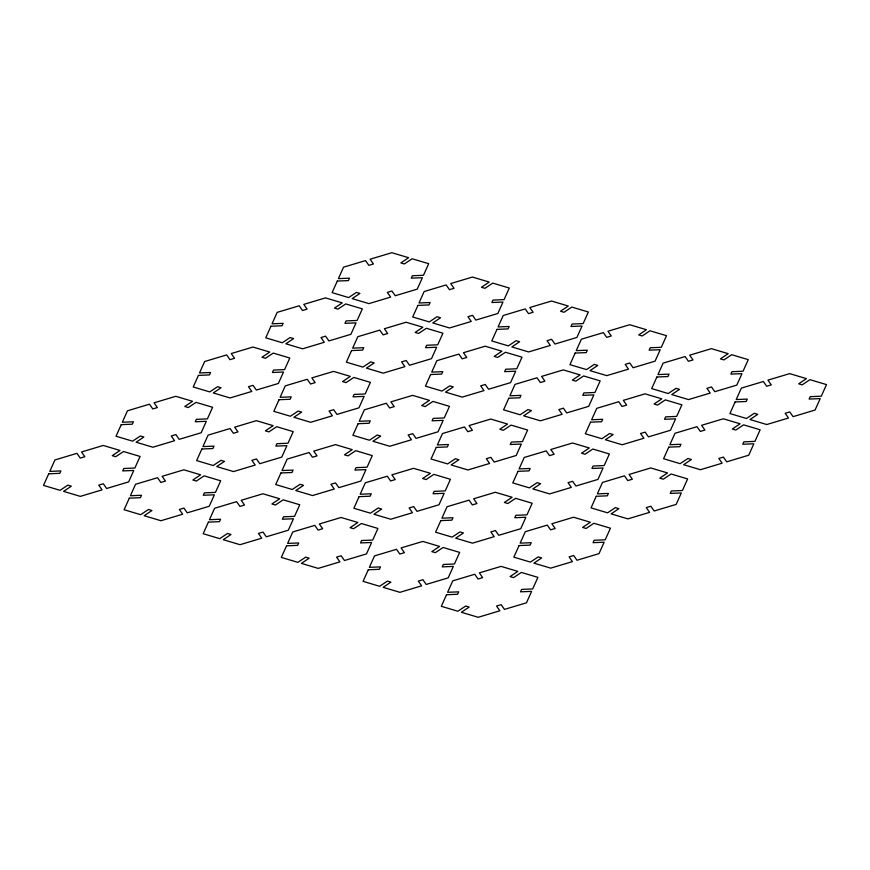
<?xml version="1.0" encoding="UTF-8"?>
<svg xmlns="http://www.w3.org/2000/svg" width="870" height="870" viewBox="0 0 870 870"><rect width="100%" height="100%" fill="white"/><g stroke="black" fill="none" stroke-linecap="round" stroke-linejoin="round"><path stroke-width="1.3" d="M48.709 473.802L43.5 485.395L60.063 490.332L67.838 485.134L71.34 486.178L63.564 491.376L80.344 496.378L102.051 489.864L98.745 485.123L103.334 483.753L106.64 488.494L128.64 481.904L133.784 470.452L122.703 470.909L123.79 468.495L134.872 468.038L140.081 456.445L123.518 451.508L115.743 456.706L112.241 455.662L120.027 450.464L103.236 445.462L81.53 451.976L84.836 456.717L80.247 458.088L76.941 453.346L54.941 459.947L49.797 471.388L60.889 470.931L59.802 473.345L48.709 473.802M121.245 424.647L116.036 436.24L132.599 441.177L140.375 435.979L143.876 437.023L136.101 442.221L152.881 447.224L174.587 440.709L171.281 435.968L175.87 434.598L179.176 439.339L201.177 432.749L206.32 421.308L195.239 421.754L196.326 419.34L207.408 418.883L212.617 407.29L196.054 402.353L188.279 407.551L184.777 406.507L192.553 401.309L175.773 396.307L154.066 402.821L157.372 407.562L152.783 408.933L149.477 404.191L127.477 410.792L122.333 422.233L133.425 421.776L132.338 424.19L121.245 424.647M129.315 498.151L124.105 509.744L140.668 514.681L148.444 509.483L151.945 510.527L144.17 515.725L160.95 520.728L182.656 514.213L179.35 509.472L183.94 508.102L187.246 512.843L209.246 506.253L214.39 494.802L203.297 495.258L204.385 492.844L215.477 492.387L220.686 480.795L204.124 475.857L196.348 481.056L192.846 480.012L200.622 474.813L183.842 469.811L162.135 476.325L165.441 481.066L160.852 482.437L157.546 477.695L135.546 484.285L130.402 495.737L141.484 495.28L140.407 497.694L129.315 498.151M198.425 375.383L193.216 386.976L209.779 391.902L217.554 386.704L221.056 387.748L213.28 392.946L230.061 397.949L251.778 391.446L248.461 386.704L253.05 385.323L256.356 390.064L278.356 383.474L283.5 372.034L272.419 372.49L273.506 370.065L284.588 369.619L289.808 358.016L273.234 353.089L265.459 358.288L261.957 357.244L269.743 352.046L252.952 347.043L231.246 353.546L234.552 358.288L229.963 359.669L226.657 354.927L204.657 361.518L199.513 372.958L210.605 372.501L209.518 374.926L198.425 375.383M201.851 448.996L196.642 460.589L213.204 465.526L220.98 460.328L224.482 461.372L216.706 466.57L233.486 471.573L255.193 465.058L251.887 460.317L256.476 458.947L259.782 463.688L281.782 457.098L286.926 445.647L275.833 446.103L276.921 443.689L288.013 443.232L293.223 431.64L276.66 426.702L268.884 431.901L265.383 430.857L273.158 425.658L256.378 420.656L234.672 427.17L237.978 431.911L233.388 433.282L230.082 428.54L208.082 435.13L202.938 446.582L214.02 446.125L212.933 448.539L201.851 448.996M270.962 326.228L265.752 337.821L282.315 342.758L290.091 337.549L293.592 338.593L285.817 343.791L302.597 348.794L324.303 342.291L320.997 337.549L325.587 336.168L328.893 340.909L350.893 334.319L356.037 322.879L344.955 323.335L346.042 320.91L357.124 320.464L362.333 308.861L345.771 303.935L337.995 309.133L334.493 308.089L342.28 302.89L325.489 297.888L303.782 304.391L307.088 309.133L302.499 310.514L299.193 305.772L277.193 312.363L272.049 323.803L283.142 323.346L282.054 325.772L270.962 326.228M208.387 522.12L203.167 533.712L219.729 538.65L227.516 533.451L231.018 534.495L223.231 539.694L240.022 544.696L261.729 538.182L258.423 533.44L263.012 532.07L266.318 536.812L288.307 530.221L293.451 518.77L282.369 519.227L283.457 516.813L294.538 516.356L299.758 504.763L283.196 499.826L275.42 505.024L271.918 503.98L279.694 498.782L262.914 493.779L241.197 500.293L244.513 505.035L239.924 506.405L236.618 501.664L214.618 508.254L209.474 519.705L220.556 519.249L219.468 521.663L208.387 522.12M279.031 399.721L273.822 411.325L290.384 416.251L298.16 411.053L301.662 412.097L293.886 417.296L310.666 422.298L332.373 415.795L329.067 411.053L333.656 409.672L336.962 414.414L358.962 407.823L364.106 396.383L353.024 396.84L354.112 394.414L365.193 393.958L370.402 382.365L353.84 377.428L346.064 382.637L342.562 381.593L350.338 376.395L333.558 371.392L311.851 377.895L315.157 382.637L310.568 384.018L307.262 379.276L285.262 385.867L280.118 397.307L291.211 396.851L290.123 399.276L279.031 399.721M337.31 281.043L332.101 292.646L348.663 297.573L356.439 292.374L359.941 293.418L352.165 298.617L368.945 303.619L390.652 297.116L387.346 292.374L391.935 290.993L395.241 295.735L417.241 289.144L422.385 277.704L411.303 278.161L412.391 275.736L423.472 275.279L428.682 263.686L412.119 258.76L404.343 263.958L400.842 262.914L408.628 257.716L391.837 252.713L370.131 259.216L373.437 263.958L368.847 265.339L365.541 260.598L343.541 267.188L338.397 278.628L349.49 278.172L348.402 280.597L337.31 281.043M280.923 472.965L275.703 484.557L292.266 489.495L300.052 484.296L303.543 485.34L295.767 490.539L312.558 495.541L334.265 489.027L330.959 484.285L335.537 482.915L338.854 487.657L360.843 481.066L365.987 469.615L354.906 470.072L355.993 467.658L367.075 467.201L372.295 455.608L355.732 450.671L347.946 455.869L344.455 454.825L352.23 449.627L335.439 444.624L313.733 451.138L317.039 455.88L312.46 457.25L309.144 452.509L287.154 459.11L282.01 470.55L293.092 470.094L292.005 472.508L280.923 472.965M351.567 350.566L346.358 362.17L362.921 367.096L370.696 361.898L374.198 362.942L366.422 368.14L383.202 373.143L404.909 366.64L401.603 361.898L406.192 360.517L409.498 365.259L431.498 358.668L436.642 347.228L425.55 347.685L426.637 345.26L437.73 344.803L442.939 333.21L426.376 328.284L418.601 333.482L415.099 332.438L422.874 327.24L406.094 322.237L384.388 328.74L387.694 333.482L383.104 334.863L379.798 330.121L357.798 336.712L352.654 348.152L363.736 347.695L362.659 350.121L351.567 350.566M286.545 545.816L281.325 557.409L297.899 562.346L305.674 557.148L309.176 558.192L301.39 563.39L318.181 568.393L339.887 561.879L336.581 557.137L341.171 555.767L344.476 560.508L366.477 553.918L371.62 542.478L360.528 542.923L361.615 540.509L372.708 540.053L377.917 528.46L361.354 523.522L353.579 528.721L350.077 527.677L357.853 522.478L341.073 517.476L319.355 523.99L322.672 528.732L318.083 530.102L314.777 525.36L292.777 531.962L287.633 543.402L298.714 542.945L297.627 545.36L286.545 545.816M358.103 423.69L352.883 435.294L369.456 440.22L377.232 435.022L380.734 436.066L372.947 441.264L389.738 446.266L411.445 439.763L408.139 435.022L412.728 433.641L416.034 438.382L438.034 431.792L443.178 420.351L432.085 420.808L433.173 418.383L444.265 417.926L449.475 406.333L432.912 401.407L425.136 406.605L421.635 405.561L429.41 400.363L412.63 395.361L390.913 401.864L394.23 406.605L389.64 407.986L386.334 403.245L364.334 409.835L359.19 421.276L370.272 420.819L369.185 423.244L358.103 423.69M417.915 305.392L412.706 316.984L429.269 321.922L437.044 316.724L440.546 317.767L432.771 322.966L449.551 327.968L471.257 321.465L467.951 316.713L472.54 315.342L475.846 320.084L497.847 313.494L502.99 302.053L491.898 302.51L492.985 300.085L504.078 299.628L509.287 288.035L492.724 283.098L484.949 288.307L481.447 287.263L489.223 282.065L472.443 277.062L450.736 283.566L454.042 288.307L449.453 289.688L446.147 284.936L424.147 291.537L419.003 302.978L430.095 302.521L429.008 304.935L417.915 305.392M359.082 496.661L353.862 508.254L370.424 513.191L378.211 507.993L381.712 509.037L373.926 514.235L390.717 519.238L412.423 512.735L409.117 507.982L413.707 506.612L417.013 511.353L439.002 504.763L444.157 493.323L433.064 493.768L434.152 491.354L445.233 490.897L450.453 479.305L433.891 474.367L426.115 479.566L422.613 478.522L430.389 473.323L413.609 468.321L391.892 474.835L395.208 479.577L390.619 480.958L387.313 476.205L365.313 482.806L360.169 494.247L371.251 493.79L370.163 496.204L359.082 496.661M430.639 374.535L425.419 386.139L441.982 391.065L449.768 385.867L453.27 386.911L445.483 392.109L462.274 397.111L483.981 390.608L480.675 385.867L485.264 384.486L488.57 389.227L510.559 382.637L515.703 371.196L504.622 371.653L505.709 369.228L516.791 368.782L522.011 357.178L505.448 352.252L497.673 357.45L494.171 356.406L501.946 351.208L485.166 346.206L463.449 352.709L466.766 357.45L462.177 358.831L458.871 354.09L436.87 360.68L431.727 372.121L442.808 371.664L441.721 374.089L430.639 374.535M368.282 569.763L363.062 581.356L379.624 586.293L387.411 581.095L390.913 582.128L383.126 587.337L399.917 592.329L421.624 585.825L418.318 581.084L422.907 579.703L426.213 584.455L448.202 577.854L453.346 566.413L442.264 566.87L443.352 564.456L454.434 563.999L459.654 552.406L443.091 547.469L435.315 552.667L431.814 551.623L439.589 546.425L422.809 541.423L401.092 547.926L404.409 552.678L399.819 554.049L396.513 549.307L374.513 555.897L369.369 567.338L380.451 566.881L379.363 569.306L368.282 569.763M436.262 447.397L431.052 458.99L447.615 463.928L455.391 458.718L458.892 459.762L451.117 464.961L467.897 469.963L489.603 463.46L486.297 458.718L490.887 457.337L494.193 462.079L516.193 455.488L521.337 444.048L510.244 444.505L511.332 442.08L522.424 441.634L527.633 430.03L511.071 425.104L503.295 430.302L499.793 429.258L507.569 424.06L490.789 419.057L469.082 425.56L472.388 430.302L467.799 431.683L464.493 426.942L442.493 433.532L437.349 444.972L448.431 444.516L447.343 446.941L436.262 447.397M496.987 329.36L491.767 340.964L508.33 345.89L516.117 340.692L519.618 341.736L511.832 346.934L528.623 351.937L550.329 345.433L547.023 340.681L551.613 339.311L554.919 344.052L576.908 337.462L582.063 326.022L570.97 326.478L572.058 324.053L583.139 323.596L588.359 312.004L571.797 307.066L564.021 312.276L560.519 311.232L568.295 306.033L551.515 301.031L529.797 307.534L533.114 312.276L528.525 313.657L525.219 308.904L503.219 315.505L498.075 326.946L509.157 326.489L508.069 328.903L496.987 329.36M440.818 520.608L435.598 532.201L452.161 537.138L459.947 531.94L463.438 532.973L455.662 538.182L472.453 543.174L494.16 536.67L490.854 531.929L495.432 530.548L498.749 535.3L520.738 528.699L525.882 517.258L514.801 517.715L515.888 515.301L526.97 514.844L532.19 503.251L515.627 498.314L507.841 503.512L504.35 502.469L512.125 497.27L495.334 492.268L473.628 498.771L476.934 503.523L472.356 504.894L469.039 500.152L447.049 506.742L441.906 518.183L452.987 517.726L451.9 520.151L440.818 520.608M508.798 398.242L503.578 409.835L520.151 414.772L527.927 409.563L531.429 410.607L523.642 415.806L540.433 420.808L562.14 414.305L558.834 409.563L563.423 408.182L566.729 412.924L588.729 406.333L593.873 394.893L582.78 395.35L583.868 392.935L594.96 392.479L600.169 380.875L583.607 375.949L575.831 381.147L572.329 380.103L580.105 374.905L563.325 369.902L541.618 376.405L544.924 381.158L540.335 382.528L537.029 377.787L515.029 384.377L509.885 395.817L520.967 395.361L519.879 397.786L508.798 398.242M446.527 594.721L441.318 606.314L457.881 611.24L465.657 606.042L469.158 607.086L461.372 612.284L478.163 617.287L499.869 610.783L496.563 606.042L501.153 604.661L504.459 609.402L526.459 602.812L531.603 591.372L520.51 591.828L521.598 589.403L532.69 588.957L537.899 577.354L521.337 572.427L513.561 577.626L510.059 576.582L517.835 571.383L501.055 566.381L479.348 572.884L482.654 577.626L478.065 579.007L474.759 574.265L452.759 580.856L447.615 592.296L458.697 591.839L457.609 594.264L446.527 594.721M517.998 471.333L512.778 482.926L529.351 487.863L537.127 482.665L540.629 483.709L532.842 488.907L549.633 493.91L571.34 487.396L568.034 482.654L572.623 481.284L575.929 486.025L597.929 479.435L603.073 467.995L591.981 468.441L593.068 466.026L604.161 465.57L609.37 453.977L592.807 449.04L585.031 454.238L581.53 453.194L589.305 447.996L572.525 442.993L550.808 449.507L554.125 454.249L549.535 455.619L546.229 450.877L524.229 457.479L519.085 468.919L530.167 468.462L529.08 470.877L517.998 471.333M575.146 353.057L569.937 364.66L586.5 369.587L594.275 364.389L597.777 365.433L589.99 370.631L606.781 375.633L628.488 369.13L625.182 364.389L629.771 363.007L633.077 367.749L655.077 361.159L660.221 349.718L649.129 350.175L650.216 347.75L661.309 347.304L666.518 335.7L649.955 330.774L642.18 335.972L638.678 334.928L646.453 329.73L629.673 324.728L607.967 331.231L611.273 335.972L606.684 337.353L603.378 332.612L581.377 339.202L576.234 350.643L587.315 350.186L586.228 352.611L575.146 353.057M519.064 545.566L513.844 557.159L530.406 562.096L538.193 556.887L541.695 557.931L533.908 563.129L550.699 568.132L572.406 561.629L569.1 556.887L573.689 555.506L576.995 560.247L598.984 553.657L604.139 542.217L593.046 542.673L594.134 540.248L605.226 539.802L610.436 528.199L593.873 523.272L586.097 528.471L582.596 527.427L590.371 522.228L573.591 517.226L551.874 523.729L555.19 528.471L550.601 529.852L547.295 525.11L525.295 531.7L520.151 543.141L531.233 542.684L530.145 545.109L519.064 545.566M590.534 422.178L585.314 433.771L601.877 438.708L609.663 433.51L613.165 434.554L605.379 439.752L622.17 444.755L643.876 438.241L640.57 433.499L645.159 432.129L648.465 436.87L670.455 430.28L675.609 418.84L664.517 419.286L665.604 416.871L676.686 416.415L681.906 404.822L665.343 399.885L657.568 405.083L654.066 404.039L661.842 398.841L645.061 393.838L623.344 400.352L626.661 405.094L622.072 406.475L618.766 401.722L596.766 408.324L591.622 419.764L602.703 419.307L601.616 421.722L590.534 422.178M596.244 496.291L591.034 507.884L607.597 512.822L615.373 507.623L618.875 508.667L611.099 513.865L627.879 518.868L649.586 512.354L646.279 507.612L650.869 506.242L654.175 510.984L676.175 504.393L681.319 492.942L670.226 493.399L671.314 490.984L682.406 490.528L687.615 478.935L671.053 473.998L663.277 479.196L659.775 478.152L667.551 472.954L650.771 467.951L629.064 474.465L632.37 479.207L627.781 480.577L624.475 475.836L602.475 482.426L597.331 493.877L608.413 493.421L607.325 495.835L596.244 496.291M656.883 377.004L651.663 388.596L668.225 393.534L676.012 388.335L679.514 389.379L671.727 394.578L688.518 399.58L710.225 393.066L706.918 388.324L711.508 386.954L714.814 391.696L736.803 385.105L741.958 373.654L730.865 374.111L731.953 371.697L743.045 371.24L748.254 359.647L731.692 354.71L723.916 359.908L720.414 358.864L728.19 353.666L711.41 348.663L689.692 355.178L693.009 359.919L688.42 361.289L685.114 356.548L663.114 363.149L657.97 374.589L669.052 374.133L667.964 376.547L656.883 377.004M668.78 447.137L663.571 458.729L680.133 463.666L687.909 458.468L691.411 459.512L683.624 464.71L700.415 469.713L722.122 463.199L718.816 458.457L723.405 457.087L726.711 461.829L748.711 455.238L753.855 443.787L742.762 444.244L743.85 441.829L754.942 441.373L760.152 429.78L743.589 424.843L735.813 430.041L732.312 428.997L740.087 423.799L723.307 418.796L701.601 425.31L704.907 430.052L700.317 431.422L697.011 426.681L675.011 433.282L669.867 444.722L680.949 444.265L679.861 446.68L668.78 447.137M735.128 401.962L729.919 413.554L746.482 418.492L754.257 413.293L757.759 414.337L749.973 419.536L766.764 424.538L788.47 418.024L785.164 413.283L789.753 411.912L793.059 416.654L815.059 410.053L820.203 398.612L809.111 399.069L810.198 396.655L821.291 396.198L826.5 384.605L809.937 379.668L802.162 384.866L798.66 383.822L806.436 378.624L789.655 373.621L767.949 380.136L771.255 384.877L766.666 386.247L763.36 381.506L741.36 388.096L736.216 399.547L747.297 399.091L746.21 401.505L735.128 401.962"/></g></svg>
